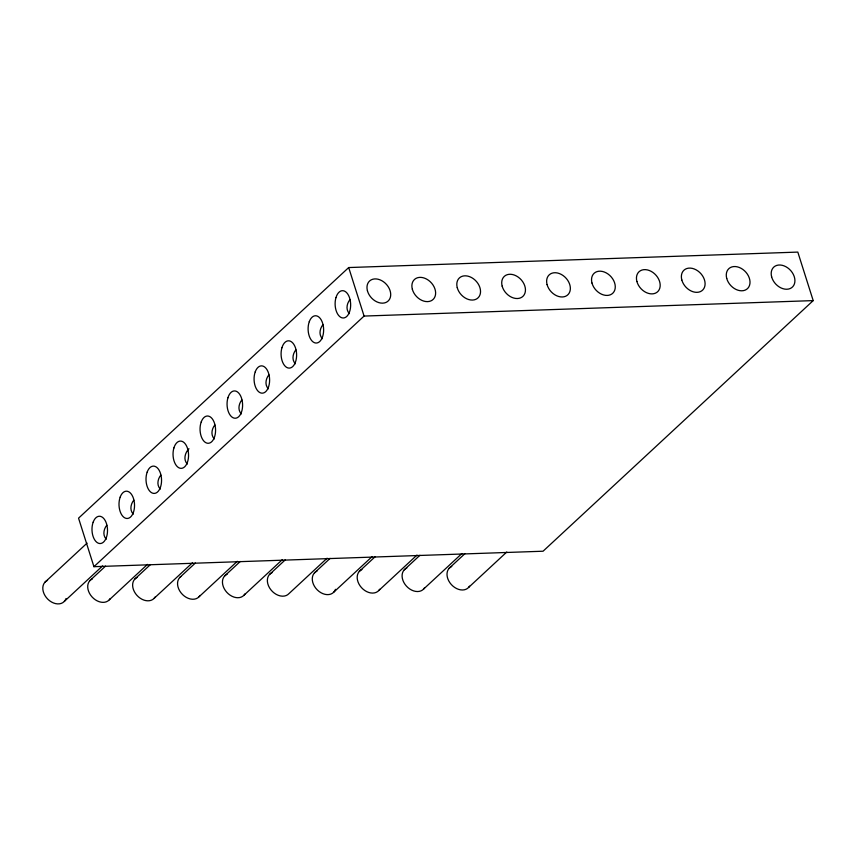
<?xml version="1.0" encoding="UTF-8"?>
<svg xmlns="http://www.w3.org/2000/svg" width="856" height="856" viewBox="0 0 856 856"><rect width="100%" height="100%" fill="white"/><g stroke="black" fill="none" stroke-linecap="round" stroke-linejoin="round"><path stroke-width="1.28" d="M241.841 399.945C238.706 403.818 237.529 410.056 241.36 413.887M349.901 299.696C346.755 303.57 345.589 309.808 349.419 313.638M295.855 349.837C292.72 353.71 291.564 359.937 295.395 363.768M106.797 525.22C103.651 529.083 102.431 535.375 106.315 539.173M133.814 500.161C130.668 504.013 129.449 510.315 133.322 514.114M160.832 475.101C157.686 478.953 156.455 485.245 160.34 489.054M214.856 424.972C211.71 428.835 210.49 435.126 214.375 438.925M268.88 374.853C265.745 378.705 264.515 384.997 268.399 388.806M322.915 324.734C319.77 328.586 318.55 334.878 322.434 338.687M188.962 448.737C185.046 452.61 183.034 459.661 187.336 464.016M348.692 267.554L78.549 518.169L93.935 566.683L543.057 551.221L813.2 300.606L797.813 252.092L348.692 267.554L364.078 316.067L93.935 566.683M44.951 582.198L87.066 543.121M64.382 601.361L102.57 565.923M89.869 580.646L105.534 566.116M109.29 599.821L147.489 564.382M134.777 579.105L150.453 564.564M154.208 598.269L192.397 562.841M179.696 577.554L195.361 563.023M199.116 596.728L237.315 561.29M224.604 576.013L240.269 561.472M244.024 595.177L282.223 559.749M269.512 574.462L285.187 559.931M327.131 558.198L288.943 593.636A13.653 10.079 47.1 0 1 270.967 589.902A13.653 10.079 47.1 0 1 272.101 572.632M314.43 572.921L330.095 558.38M333.851 592.085L372.05 556.657M359.338 571.369L375.014 556.839M378.759 590.544L416.958 555.105M404.257 569.828L419.922 555.287M423.677 588.992L461.876 553.565M449.165 568.277L464.829 553.746M468.585 587.451L506.784 552.013M364.078 316.067L813.2 300.606M469.537 586.167A13.653 10.079 47.1 0 1 451.315 584.53A13.653 10.079 47.1 0 1 451.743 566.447M424.619 587.708A13.653 10.079 47.1 0 1 406.397 586.082A13.653 10.079 47.1 0 1 406.835 567.999M66.008 598.59A13.653 10.079 47.1 0 1 47.84 599.221A13.653 10.079 47.1 0 1 47.54 580.368M110.242 598.537A13.653 10.079 47.1 0 1 92.02 596.9A13.653 10.079 47.1 0 1 92.448 578.817M155.15 596.985A13.653 10.079 47.1 0 1 136.928 595.359A13.653 10.079 47.1 0 1 137.367 577.276M200.058 595.444A13.653 10.079 47.1 0 1 182.585 594.578A13.653 10.079 47.1 0 1 180.884 576.516M244.977 593.893A13.653 10.079 47.1 0 1 226.754 592.266A13.653 10.079 47.1 0 1 227.182 574.183M335.488 589.324A13.653 10.079 47.1 0 1 317.319 589.945A13.653 10.079 47.1 0 1 317.009 571.091M379.711 589.26A13.653 10.079 47.1 0 1 361.489 587.623A13.653 10.079 47.1 0 1 361.928 569.54M771.641 276.873A13.653 10.079 47.1 0 0 791.575 287.755A13.653 10.079 47.1 0 0 785.936 266.74A13.653 10.079 47.1 0 0 771.641 276.873M726.723 278.414A13.653 10.079 47.1 0 0 746.667 289.296A13.653 10.079 47.1 0 0 741.029 268.281A13.653 10.079 47.1 0 0 726.723 278.414M681.815 279.966A13.653 10.079 47.1 0 0 701.749 290.847A13.653 10.079 47.1 0 0 696.11 269.833A13.653 10.079 47.1 0 0 681.815 279.966M591.988 283.058A13.653 10.079 47.1 0 0 611.922 293.94A13.653 10.079 47.1 0 0 606.294 272.925A13.653 10.079 47.1 0 0 591.988 283.058M502.162 286.15A13.653 10.079 47.1 0 0 522.106 297.032A13.653 10.079 47.1 0 0 516.468 276.017A13.653 10.079 47.1 0 0 502.162 286.15M636.896 281.506A13.653 10.079 47.1 0 0 656.841 292.388A13.653 10.079 47.1 0 0 651.202 271.373A13.653 10.079 47.1 0 0 636.896 281.506M457.254 287.691A13.653 10.079 47.1 0 0 477.188 298.573A13.653 10.079 47.1 0 0 471.549 277.558A13.653 10.079 47.1 0 0 457.254 287.691M412.335 289.242A13.653 10.079 47.1 0 0 432.28 300.124A13.653 10.079 47.1 0 0 426.641 279.11A13.653 10.079 47.1 0 0 412.335 289.242M367.427 290.783A13.653 10.079 47.1 0 0 387.361 301.665A13.653 10.079 47.1 0 0 381.733 280.65A13.653 10.079 47.1 0 0 367.427 290.783M547.08 284.599A13.653 10.079 47.1 0 0 567.014 295.481A13.653 10.079 47.1 0 0 561.375 274.466A13.653 10.079 47.1 0 0 547.08 284.599M173.886 447.977A13.653 7.758 88 0 0 181.162 468.36A13.653 7.758 88 0 0 187.325 447.806A13.653 7.758 88 0 0 173.886 447.977M147.179 472.084A13.653 7.758 88 0 0 153.513 493.388A13.653 7.758 88 0 0 160.639 473.85A13.653 7.758 88 0 0 147.179 472.084M201.214 421.955A13.653 7.758 88 0 0 207.537 443.258A13.653 7.758 88 0 0 214.663 423.731A13.653 7.758 88 0 0 201.214 421.955M335.969 297.599A13.653 7.758 88 0 0 343.256 317.993A13.653 7.758 88 0 0 349.419 297.428A13.653 7.758 88 0 0 335.969 297.599M281.934 347.729A13.653 7.758 88 0 0 289.221 368.112A13.653 7.758 88 0 0 295.384 347.557A13.653 7.758 88 0 0 281.934 347.729M309.273 321.706A13.653 7.758 88 0 0 315.596 343.01A13.653 7.758 88 0 0 322.723 323.482A13.653 7.758 88 0 0 309.273 321.706M255.238 371.836A13.653 7.758 88 0 0 261.572 393.139A13.653 7.758 88 0 0 268.698 373.601A13.653 7.758 88 0 0 255.238 371.836M227.91 397.847A13.653 7.758 88 0 0 235.197 418.242A13.653 7.758 88 0 0 241.36 397.676A13.653 7.758 88 0 0 227.91 397.847M120.172 497.143A13.653 7.758 88 0 0 126.495 518.447A13.653 7.758 88 0 0 133.622 498.909A13.653 7.758 88 0 0 120.172 497.143M93.154 522.203A13.653 7.758 88 0 0 99.489 543.507A13.653 7.758 88 0 0 106.604 523.979A13.653 7.758 88 0 0 93.154 522.203"/></g></svg>
